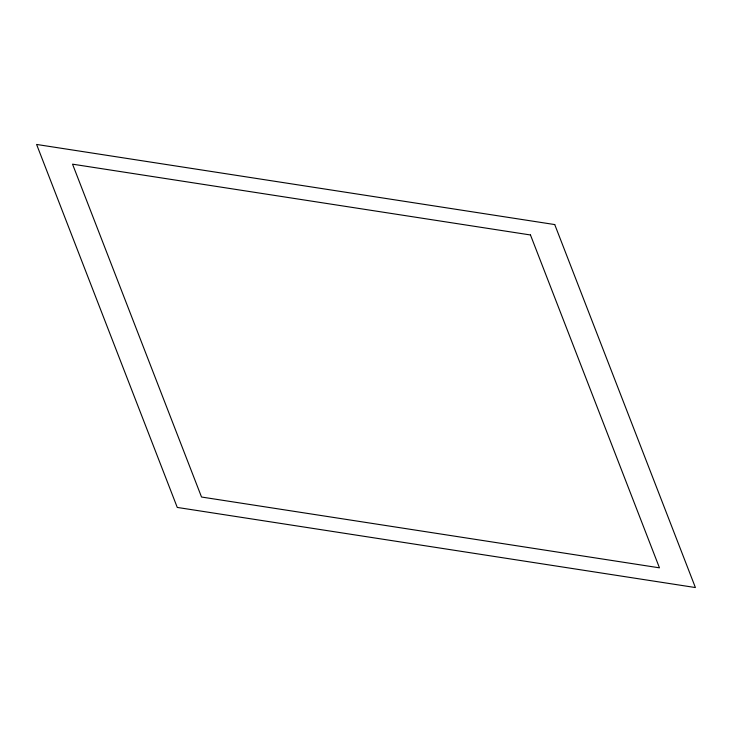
<?xml version="1.0" encoding="UTF-8"?>
<svg xmlns="http://www.w3.org/2000/svg" width="732" height="732" viewBox="0 0 732 732"><rect width="100%" height="100%" fill="white"/><g stroke="black" fill="none" stroke-linecap="round" stroke-linejoin="round"><path stroke-width="1.1" d="M554.737 224.568L36.6 144.451L177.263 507.432L695.4 587.549L554.737 224.568M530.471 234.972L72.541 164.169L201.529 497.028L659.459 567.831L530.471 234.972"/></g></svg>
